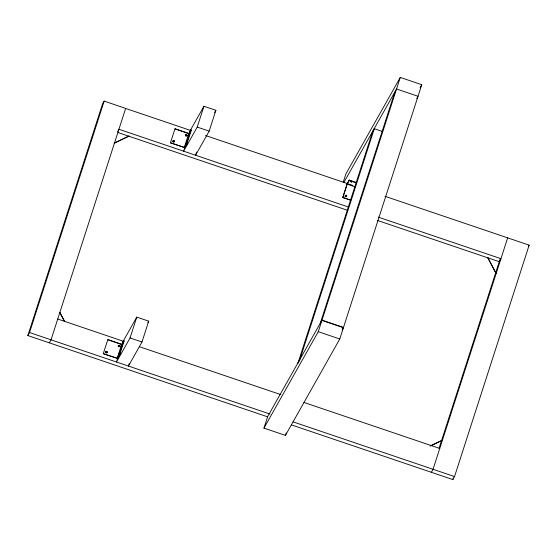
<?xml version="1.0" encoding="UTF-8"?>
<svg xmlns="http://www.w3.org/2000/svg" width="557" height="557" viewBox="0 0 557 557"><rect width="100%" height="100%" fill="white"/><g stroke="black" fill="none" stroke-linecap="round" stroke-linejoin="round"><path stroke-width="0.84" d="M119.95 353.368C119.49 355.067 120.702 351.056 120.089 353.194M267.499 416.796L27.85 335.558L102.467 104.131L104.166 101.116L125.652 108.399L51.014 339.867L49.315 342.875M27.85 335.558L29.549 332.543L104.166 101.116M190.814 130.004L186.337 143.894L184.297 147.508L188.774 133.617L190.814 130.004L191.288 130.164L186.811 144.054L184.778 147.668L170.449 142.815L174.995 128.806L189.324 133.659M123.64 340.849L119.163 354.732L117.13 358.353L121.607 344.463L123.64 340.849L124.12 341.009L119.644 354.9L117.604 358.513L103.282 353.66L107.821 339.652L122.15 344.505M185.446 145.586L183.636 151.198L197.22 127.093L203.939 106.269L215.872 110.307L209.16 131.139L195.577 155.243L196.614 152.033M189.324 133.569L190.355 130.366L203.939 106.269M188.001 137.746L184.847 147.549L170.449 142.815M119.518 352.672L116.469 362.043L130.053 337.939L136.764 317.107L148.705 321.152L141.986 341.984L128.409 366.081L129.182 363.679M122.408 343.613L123.181 341.211L136.764 317.107M343.279 182.09L345.946 173.826L400.267 77.423L421.753 84.699L339.777 338.976L285.449 435.386L263.962 428.103L267.694 416.532L322.016 320.129L343.502 327.405L342.652 328.915M350.736 200.255L342.778 197.561L347.255 183.678L349.295 180.057L356.459 182.487M342.778 197.561L347.324 183.552M355.067 186.832L347.108 184.137L349.295 180.057M374.29 128.709L299.673 360.135L297.974 363.143L372.591 131.717L374.29 128.709L382.248 131.403M320.226 323.429L394.836 92.002M263.962 428.103L318.284 331.7L400.267 77.423M285.449 435.386L286.249 432.907M439.076 448.329L500.102 259.054M507.664 237.86L433.047 469.286L431.348 472.301M291.381 424.88L452.834 479.577L453.37 477.927M452.834 479.577L454.533 476.569L529.15 245.143L384.984 196.301M187.18 142.334C187.988 140.225 186.442 144.465 187.263 142.348M121.161 346.169C121.983 344.045 120.416 348.313 121.238 346.182M117.638 131.529L118.913 129.266L348.626 207.086M174.995 128.806L189.255 133.784M190.069 132.336L191.288 130.164M214.598 112.57L215.872 110.307M107.821 339.652L122.08 344.63M103.282 353.66L117.673 358.395M122.895 343.182L124.12 341.009M147.856 322.663L148.705 321.152M343.913 182.39L396.535 88.995L418.029 96.27L416.754 98.533M420.062 87.714L421.753 84.699M342.137 329.96L343.411 327.697L321.918 320.421M528.301 246.647L529.15 245.143M114.22 143.114L128.994 136.019M114.157 143.233L128.932 136.138M430.095 446.06L441.757 440.455M430.805 445.802L441.694 440.573M351.78 181.77C348.55 181.359 353.953 183.051 350.625 181.283M351.258 181.234L351.787 181.436M197.22 127.093L209.16 131.139M349.142 180.524L356.306 182.947M125.631 108.441L190.675 130.477M205.491 135.497L352.894 185.439M186.337 143.894L186.811 144.054M342.847 197.443L350.806 200.137M378.266 217.126L500.945 258.685L499.246 261.699L377.395 220.419M118.035 132.559L347.749 210.379M318.284 331.7L339.777 338.976M130.053 337.939L141.986 341.984M57.726 319.036L123.598 341.35M139.243 346.649L280.853 394.628M303.906 402.433L439.758 448.455M119.163 354.732L119.644 354.9M29.549 332.543L270.02 414.06M293.079 421.872L454.533 476.569M487.667 257.313L496.078 273.306M487.605 257.438L496.009 273.424M59.891 312.407L64.696 321.542M59.822 312.526L64.626 321.668M118.55 346.739A0.759 0.731 29.4 0 1 118.356 345.667A0.759 0.731 29.4 0 1 119.456 345.605A0.759 0.731 29.4 0 1 119.456 346.691M106.192 352.846A0.759 0.731 29.4 0 1 105.816 351.69A0.759 0.731 29.4 0 1 107.048 351.78A0.759 0.731 29.4 0 1 106.575 352.873M119.344 353.639L119.818 352.33L119.344 353.639M186.511 142.801L186.985 141.464L186.511 142.801M188.141 135.95L188.614 134.613L188.141 135.95M118.349 346.329A0.759 0.731 29.4 0 0 119.651 346.426A0.759 0.731 29.4 0 0 119.045 345.277A0.759 0.731 29.4 0 0 118.349 346.329M105.816 352.351A0.759 0.731 29.4 0 0 107.118 352.449A0.759 0.731 29.4 0 0 106.512 351.3A0.759 0.731 29.4 0 0 105.816 352.351M185.453 135.609A0.759 0.731 29.4 0 0 186.755 135.699A0.759 0.731 29.4 0 0 186.149 134.557A0.759 0.731 29.4 0 0 185.453 135.609M172.921 141.631A0.759 0.731 29.4 0 0 174.216 141.722A0.759 0.731 29.4 0 0 173.617 140.573A0.759 0.731 29.4 0 0 172.921 141.631M185.523 135.483A0.759 0.731 29.4 0 0 186.825 135.581A0.759 0.731 29.4 0 0 186.219 134.432A0.759 0.731 29.4 0 0 185.523 135.483M172.99 141.506A0.759 0.731 29.4 0 0 174.285 141.603A0.759 0.731 29.4 0 0 173.68 140.455A0.759 0.731 29.4 0 0 172.99 141.506M345.319 196.252A0.759 0.731 29.4 0 0 346.614 196.349A0.759 0.731 29.4 0 0 346.015 195.201A0.759 0.731 29.4 0 0 345.319 196.252M345.249 196.377A0.759 0.731 29.4 0 0 346.551 196.468A0.759 0.731 29.4 0 0 345.946 195.319A0.759 0.731 29.4 0 0 345.249 196.377"/></g></svg>
